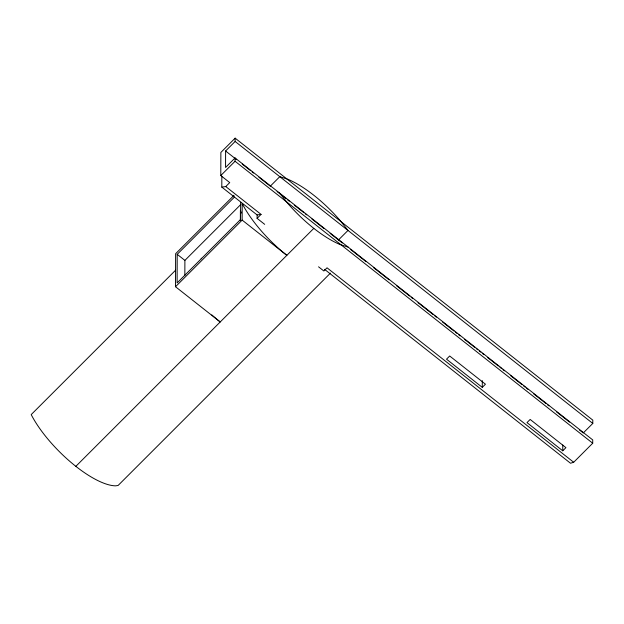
<?xml version="1.0" encoding="UTF-8"?>
<svg xmlns="http://www.w3.org/2000/svg" width="624" height="624" viewBox="0 0 624 624"><rect width="100%" height="100%" fill="white"/><g stroke="black" fill="none" stroke-linecap="round" stroke-linejoin="round"><path stroke-width="0.94" d="M211.832 314.925A67.735 23.384 45 0 0 220.217 321.968L175.508 286.728L175.625 253.718L234.016 195.328M234.523 197.012L177.208 254.335L177.107 282.937L240.568 219.476L240.622 202.316M184.844 275.465L184.891 260.395L240.848 204.438M221.84 176.42L221.801 187.106L225.755 186.56L229.726 182.59L220.779 175.547L220.865 152.443L235.139 138.161L592.8 420.124L592.792 423.423L583.268 432.947L579.446 429.928M235.139 138.161L235.131 141.461L225.607 150.985L225.553 167.482L235.069 157.966L592.73 439.928L592.722 443.227L573.682 462.267L570.515 463.242L324.628 269.389M220.779 175.547L235.061 161.265L235.069 157.966M240.365 220.561L240.404 210.366L241.316 213.049M242.143 220.093L242.198 203.588A67.735 23.384 45 0 0 286.853 255.333L242.143 220.093L175.508 286.728M264.685 224.344L257.096 218.361L257.111 214.945L221.801 187.106M482.274 387.371L485.449 384.197L449.686 356L446.511 359.174L482.274 387.371L482.297 380.632M562.747 450.809L565.921 447.642L530.158 419.445L526.984 422.62L562.747 450.809L562.77 445.037M175.57 270.223L31.2 414.593A67.735 23.384 45 0 0 115.604 485.839L118.108 485.464L330.408 273.156M257.096 218.361L261.066 214.391L225.755 186.56M75.847 466.339L313.817 228.368M338.481 239.951L347.997 230.435L339.986 220.358A67.735 23.384 45 0 0 287.851 179.252L279.802 176.67L270.278 186.186L258.921 177.232M257.111 214.945L261.066 214.391M348.161 247.104L339.908 244.475A67.735 23.384 45 0 1 287.765 203.369L279.529 192.995M235.131 141.461L592.792 423.423M225.607 150.985L236.207 159.338M242.268 164.112L250.598 170.672M252.112 171.865L253.625 173.059M277.103 191.56L286.198 198.728M287.711 199.922L289.224 201.123M294.528 205.304L303.623 212.472M305.136 213.665L306.657 214.859M311.961 219.04L324.082 228.602M330.143 233.384L342.303 242.97M350.719 249.6L366.023 261.667M373.667 267.696L388.97 279.755M396.622 285.792L409.625 296.041M411.154 297.25L412.682 298.451M418.041 302.679L433.337 314.738M434.866 315.947L436.394 317.148M442.517 321.976L453.991 331.024M455.52 332.225L457.049 333.434M458.578 334.643L460.114 335.845M464.701 339.464L474.646 347.303M476.174 348.512L477.703 349.721M479.232 350.922L480.769 352.131M482.297 353.332L483.826 354.541M487.648 357.56L498.358 365.999M499.886 367.208L501.415 368.417M502.952 369.619L504.481 370.828M510.596 375.648L522.07 384.696M523.606 385.905L525.135 387.106M526.664 388.315L528.193 389.524M533.543 393.744L545.789 403.393M547.318 404.602L548.847 405.803M556.499 411.84L569.501 422.089M235.061 161.265L592.722 443.227M573.682 462.267L327.031 267.813L323.856 270.988L318.544 266.807M177.208 254.335L184.891 260.395M201.17 258.227L201.544 258.757"/></g></svg>
